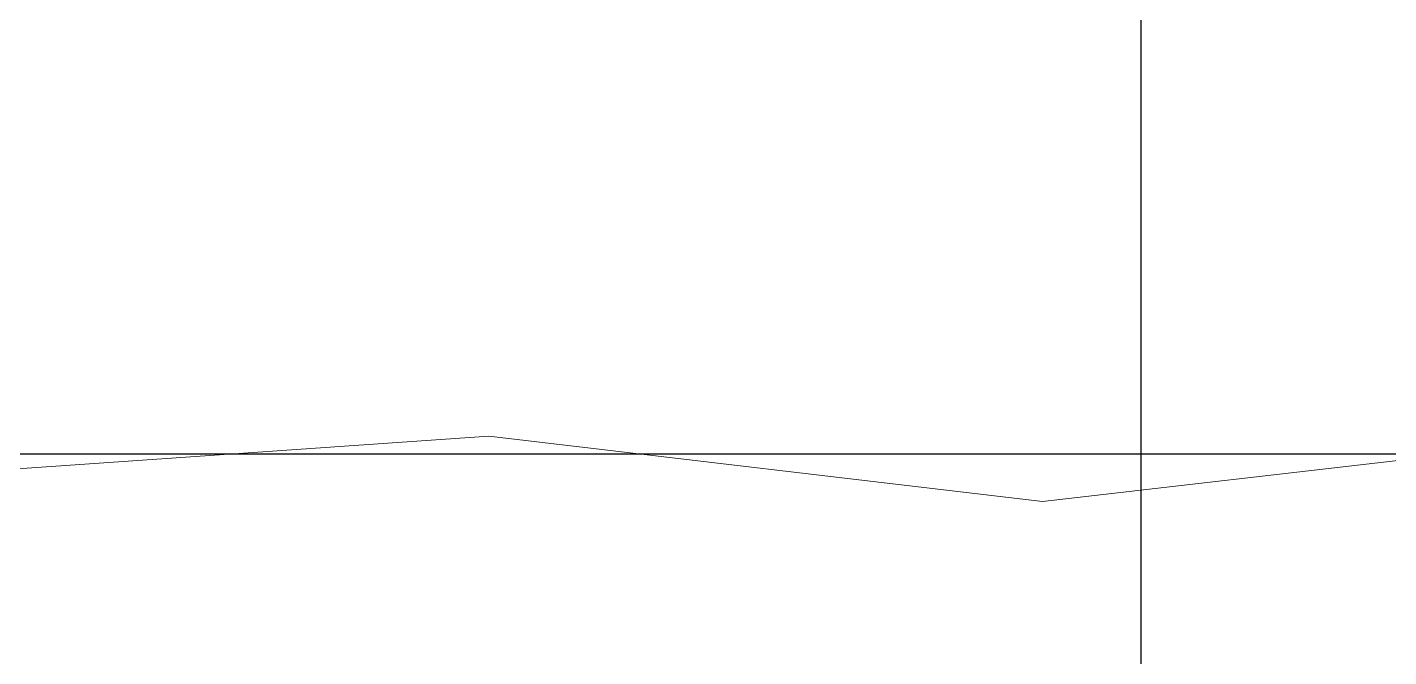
# Model space of a CAD drawing. Header units: millimetres. Extents: x 736950 to 740938, y 8500595 to 8502163.
# Drawn here: x 738218.7 to 738318.1, y 8501085.2 to 8501131.2 of the extents above; entities that cross this region are included whole.
import ezdxf

# ---------------------------------------------------------------- set-up
doc = ezdxf.new("R2010")
doc.units = ezdxf.units.MM
doc.layers.add('Cuadricula Coordenadas', color=5, linetype='Continuous')
doc.layers.add('saiwite', color=5, linetype='Continuous', lineweight=5)

msp = doc.modelspace()

# ---------------------------------------------------------------- linework, layer by layer
at = {"layer": 'Cuadricula Coordenadas', "color": 8}
for p, q in [((738300, 8500595.5072), (738300, 8502130.6413)), ((736950.2265, 8501100), (738552.8979, 8501100))]:
    msp.add_line(p, q, dxfattribs=at)
at = {"layer": 'saiwite'}
for p, q in [((738292.8059, 8501096.5195), (738358.7342, 8501104.1336)), ((738215.2636, 8501098.7224), (738252.4026, 8501101.286)), ((738252.4026, 8501101.286), (738292.8059, 8501096.5195))]:
    msp.add_line(p, q, dxfattribs=at)

doc.saveas('drawing.dxf')
